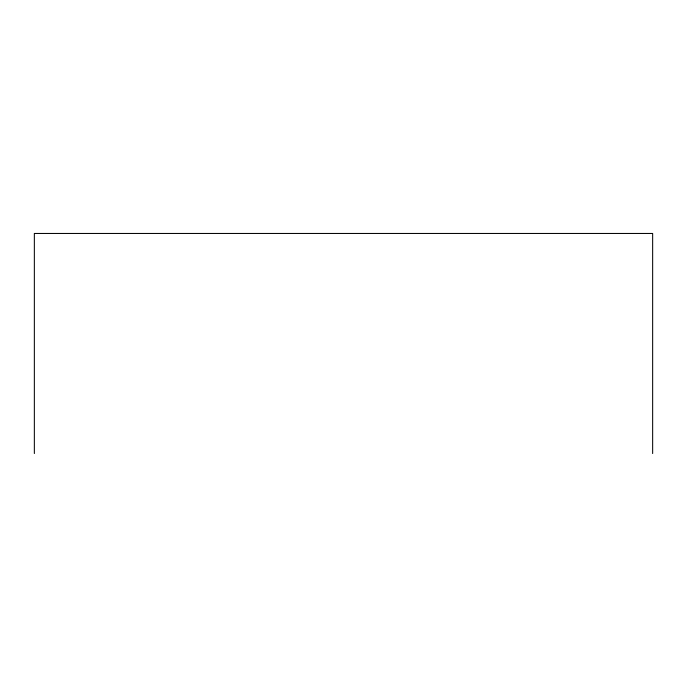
<?xml version="1.0" encoding="UTF-8"?>
<svg xmlns="http://www.w3.org/2000/svg" width="687" height="687" viewBox="0 0 687 687"><rect width="100%" height="100%" fill="white"/><g stroke="black" fill="none" stroke-linecap="round" stroke-linejoin="round"><path stroke-width="1.03" d="M652.65 453.54L652.65 233.46L34.35 233.46L34.35 453.54"/></g></svg>
